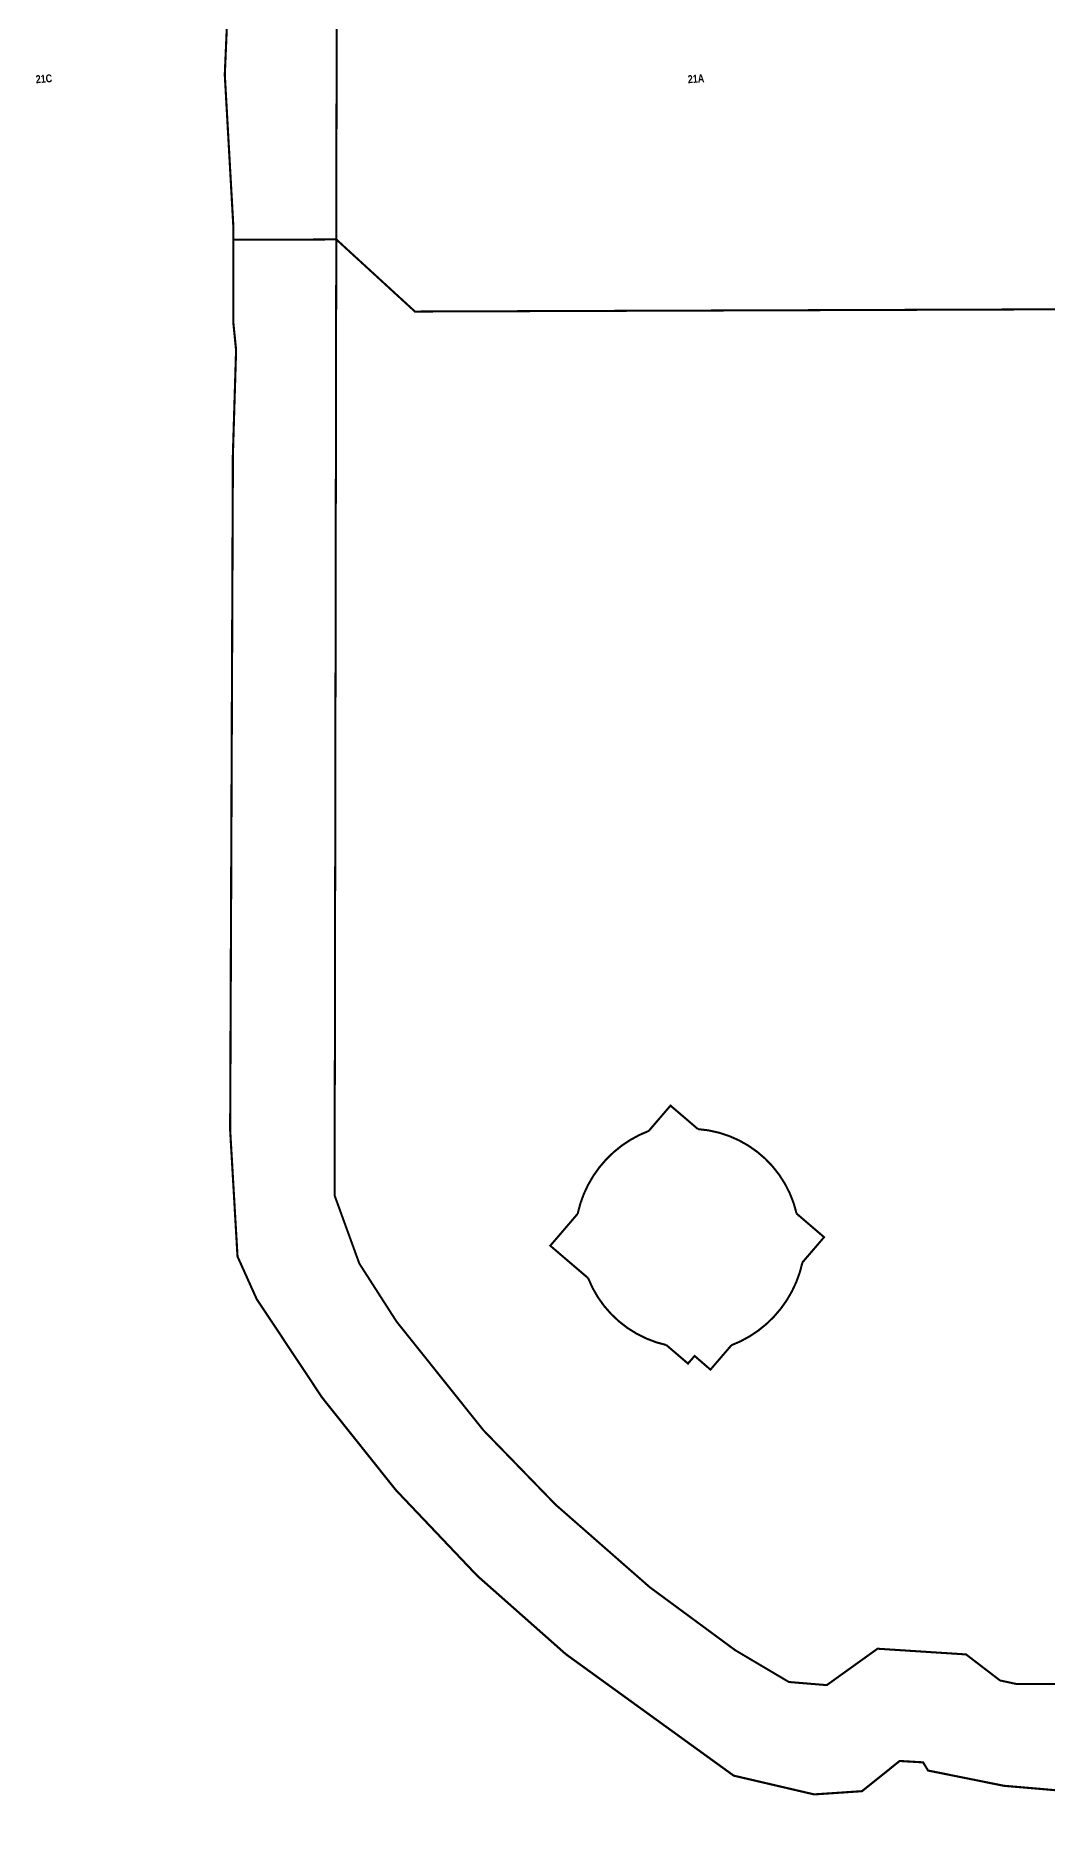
# Model space of a CAD drawing. Header units: millimetres. Extents: x 50357 to 985146, y 723188 to 1803594.
# Drawn here: x 829149.5 to 829339, y 819735.6 to 820073.1 of the extents above; entities that cross this region are included whole.
import ezdxf
from ezdxf.xclip import XClip

# ---------------------------------------------------------------- set-up
doc = ezdxf.new("R2010")
doc.units = ezdxf.units.MM
doc.header["$LTSCALE"] = 3
doc.header["$MEASUREMENT"] = 0
doc.linetypes.add('DASHED', pattern=[19.05, 12.7, -6.35])
doc.linetypes.add('x-baseplan$0$DGN Style 2', pattern=[1.94727e-06, 0, -1.94727e-06])
doc.layers.get('Defpoints').update_dxf_attribs({"color": 32})
doc.layers.add('00_Xref', color=7, linetype='Continuous')
doc.layers.add('_PARCEL BOUNDARY', color=10, linetype='DASHED')
doc.layers.add('x-baseplan$0$AR-ROAD_AR_BS_MI_', color=7, linetype='Continuous', true_color=0x6d6d6d)
doc.styles.add('_BOLD', font='arialbd.ttf', dxfattribs={"width": 0.8})

# ---------------------------------------------------------------- blocks, each defined once
blk = doc.blocks.new('x-baseplan')
at = {"layer": 'x-baseplan$0$AR-ROAD_AR_BS_MI_', "linetype": 'x-baseplan$0$DGN Style 2', "lineweight": 0, "flags": 128}
for points in [[(834338.64, 817759.3), (834330.93, 817747.27), (834329.82, 817745.85), (834328.55, 817744.57), (834327.14, 817743.44), (834325.61, 817742.49), (834323.97, 817741.72), (834322.26, 817741.14), (834320.08, 817740.72), (834269.72, 817740.45), (834219.96, 817740.53), (834189.17, 817741.14), (834167.98, 817742.62), (834089.24, 817741.61), (834063.8, 817742), (834061.99, 817741.99), (834060.19, 817741.98), (834058.38, 817741.99), (834056.57, 817742.02), (834054.77, 817742.06), (834052.96, 817742.12), (834051.16, 817742.19), (834049.35, 817742.23), (834047.56, 817742.48), (834045.82, 817742.95), (834044.14, 817743.62), (834042.59, 817744.54), (834041.04, 817745.47), (834039.5, 817746.42), (834037.72, 817747.53), (834017.77, 817760.4), (834002.15, 817771.82), (833988.2, 817785.4), (833964.24, 817813.25), (833941.51, 817845.5), (833942.28, 817909.63), (833942.24, 817939.9), (833942.53, 817969.8), (833941.17, 817989.39), (833943.36, 818000.04)], [(834356.49, 817806.09), (834356.49, 817806.08), (834353.36, 817801.12), (834348.18, 817792.05), (834342, 817781.29), (834337.82, 817773.86), (834333.93, 817766.29), (834328.55, 817756.22), (834321.67, 817754.73), (834314.9, 817753.14), (834306.78, 817751.36), (834293.69, 817749.91), (834251.08, 817749.28), (834225.55, 817749.28), (834207.55, 817749.19), (834176.44, 817748.99), (834157.37, 817748.89), (834129.08, 817748.76), (834114.3, 817749.6), (834102.06, 817750.94), (834095.28, 817751.73), (834087.65, 817752.45), (834080.5, 817754.51), (834075.53, 817755.48), (834068.5, 817749.3), (834052.26, 817749.67), (834046.21, 817753.18), (834034.66, 817759.38), (834019.87, 817769.75), (834005.84, 817781.13), (833992.64, 817793.47), (833980.34, 817806.7), (833968.99, 817820.76), (833959.72, 817834.12), (833950.31, 817850)]]:
    blk.add_lwpolyline(points, dxfattribs=at)
blk = doc.blocks.new('PARCEL BOUNDARY')
at = {"layer": '_PARCEL BOUNDARY', "ltscale": 0.2, "const_width": 400}
blk.add_lwpolyline([(834105632, 817134419), (834095122, 817135317), (834080874, 817138176), (834079946, 817139711), (834075547, 817139970), (834068485, 817134307), (834059513, 817133702), (834044421, 817137222), (834012957, 817159986, -0.0868696), (833954966, 817226586), (833951380, 817234555), (833950000, 817258228), (833950511, 817384961), (833951109, 817404498), (833950597, 817409587), (833950593, 817427676), (833948989, 817456124), (833950364, 817488063, -0.0940633)], format="xyb", dxfattribs=at)
at = {"layer": '_PARCEL BOUNDARY', "ltscale": 100, "const_width": 383}
for points in [[(834108007, 817412150), (833984648, 817411723), (833969897, 817425250), (833969935, 817447466), (833969971, 817469437)], [(834266885, 817154545), (834097559, 817154381), (834094364, 817155070), (834087999, 817159949), (834071396, 817161019), (834061877, 817154192), (834054778, 817154779), (834044721, 817160731), (834028686, 817172548), (834011041, 817188012), (833997529, 817201937), (833981199, 817222357), (833974218, 817233241), (833969588, 817245978), (833969893, 817425241), (833950594, 817425173)]]:
    blk.add_lwpolyline(points, dxfattribs=at)
at = {"layer": '_PARCEL BOUNDARY', "ltscale": 100, "const_width": 383, "flags": 128}
blk.add_lwpolyline([(834061374, 817238180), (834056220, 817242594, 0.3295734), (834037718, 817258441), (834032571, 817262849), (834028493, 817258096, 0.2541469), (834015160, 817242558), (834010027, 817236575), (834017126, 817230501, 0.2490243), (834031795, 817217950), (834035854, 817214477), (834037099, 817215913), (834040064, 817213340), (834043981, 817217905, 0.2531514), (834057312, 817233445)], format="xyb", close=True, dxfattribs=at)
at = {"layer": '_PARCEL BOUNDARY', "ltscale": 100, "const_width": 383, "elevation": 989000, "flags": 128}
blk.add_lwpolyline([(834061374, 817238180), (834056220, 817242594, 0.3295734), (834037718, 817258441), (834032571, 817262849), (834028493, 817258096, 0.2541469), (834015160, 817242558), (834010027, 817236575), (834017126, 817230501, 0.2490243), (834031795, 817217950), (834035854, 817214477), (834037099, 817215913), (834040064, 817213340), (834043981, 817217905, 0.2531514), (834057312, 817233445)], format="xyb", close=True, dxfattribs=at)
at = {"layer": 'Defpoints', "style": '_BOLD', "width": 0.8}
for s, p in [('21C', (833913594, 817454515, 994000)), ('21A', (834035865, 817454515, 994000))]:
    blk.add_text(s, height=1500, rotation=4.00124, dxfattribs=at).set_placement(p)

msp = doc.modelspace()

# ---------------------------------------------------------------- block references
at = {"xscale": 0.001, "yscale": 0.001, "zscale": 0.001, "rotation": 359.998908534026}
msp.add_blockref('PARCEL BOUNDARY', (-4779.7039, 2625.5612, -0.0001), dxfattribs=at)
at = {"layer": '00_Xref'}
ref = msp.add_blockref('x-baseplan', (-4764.2896, 1995.1308), dxfattribs=at)
XClip(ref).set_block_clipping_path([(834202.5645048908, 818417.3256012732), (834906.7924435089, 818466.5565350093), (834956.1724833156, 817760.1956963469), (834251.9445446975, 817710.9647626108)])

doc.saveas('drawing.dxf')
